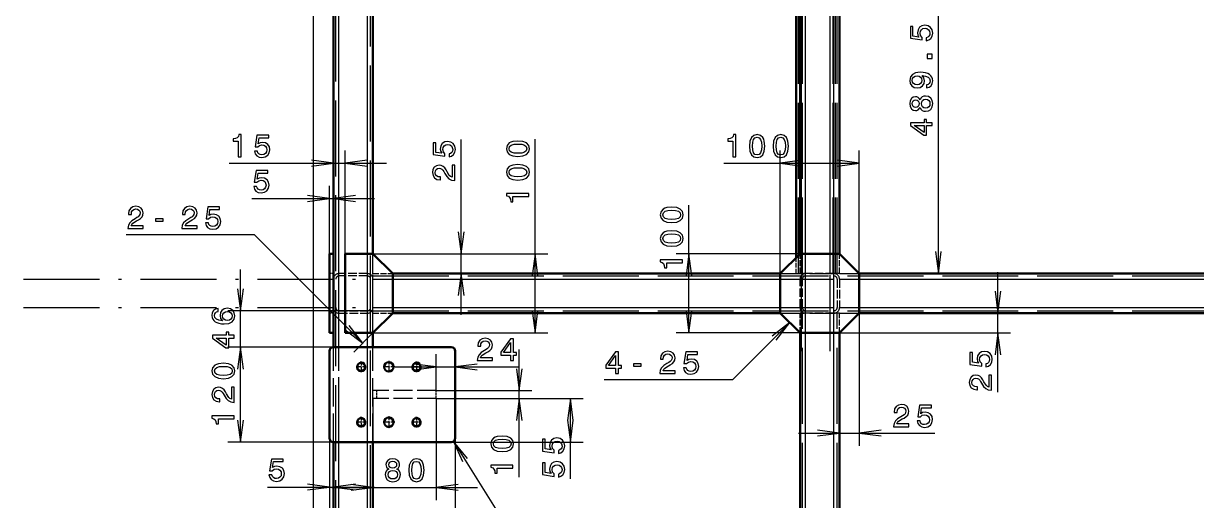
# Model space of a CAD drawing. Extents: x 0 to 1189, y 0 to 841.
# Drawn here: x 140.4 to 325.8, y 538.6 to 614 of the extents above; entities that cross this region are included whole.
import ezdxf

# ---------------------------------------------------------------- set-up
doc = ezdxf.new("R2010")
doc.units = 0
doc.linetypes.add('DASHDOT', pattern=[18.5, 12, -3, 0.5, -3])
doc.linetypes.add('DASHED', pattern=[15, 12, -3])

msp = doc.modelspace()

# ---------------------------------------------------------------- linework, layer by layer
at = {"color": 7, "lineweight": 25}
for p, q in [((186.29, 475.72), (186.29, 766.69)), ((190.29, 562.84), (190.29, 678.97)), ((194.79, 577.59), (194.79, 678.97)), ((264.04, 577.59), (264.04, 635.66)), ((268.54, 577.59), (268.54, 635.66)), ((285.04, 574.47), (285.04, 635.66)), ((209.6, 567.97), (209.6, 595.68)), ((221.29, 565.09), (221.29, 595.73)), ((191.29, 577.59), (191.29, 593.92)), ((260.04, 574.47), (260.04, 593.91)), ((272.54, 574.47), (272.54, 593.91)), ((172.94, 591.92), (197.79, 591.92)), ((251.14, 591.91), (272.54, 591.91)), ((188.79, 577.59), (188.79, 588.33)), ((176.54, 586.33), (195.92, 586.33)), ((245.61, 565.09), (245.61, 585.28)), ((176.95, 580.57), (156.65, 580.57)), ((194.05, 563.47), (176.95, 580.57)), ((195.67, 577.59), (211.6, 577.59)), ((195.67, 577.59), (223.29, 577.59)), ((263.17, 577.59), (243.61, 577.59)), ((174.72, 556.34), (174.72, 575.09)), ((198.79, 573.59), (260.04, 573.59)), ((272.54, 573.59), (551.29, 573.59)), ((294.46, 555.73), (294.46, 574.72)), ((195.67, 568.59), (172.72, 568.59)), ((198.79, 569.09), (260.04, 569.09)), ((272.54, 569.09), (391.54, 569.09)), ((272.54, 568.22), (272.54, 547.26)), ((261.55, 566.72), (252.5, 557.67)), ((195.67, 565.09), (192.63, 562.06)), ((194.79, 562.84), (194.79, 565.09)), ((195.67, 565.09), (223.29, 565.09)), ((263.17, 565.09), (243.61, 565.09)), ((264.04, 496.97), (264.04, 565.09)), ((268.54, 453.22), (268.54, 565.09)), ((269.42, 565.09), (296.46, 565.09)), ((189.42, 562.84), (172.72, 562.84)), ((189.42, 562.84), (172.72, 562.84)), ((174.72, 547.84), (174.72, 562.84)), ((218.8, 542.31), (218.8, 562.47)), ((205.67, 555.97), (205.67, 561.73)), ((199.17, 559.73), (218.64, 559.73)), ((252.5, 557.67), (232.21, 557.67)), ((195.67, 554.72), (195.67, 538.68)), ((205.67, 555.97), (220.8, 555.97)), ((205.67, 554.72), (228.88, 554.72)), ((205.67, 554.72), (220.8, 554.72)), ((205.67, 554.72), (205.67, 538.68)), ((226.88, 542.05), (226.88, 554.72)), ((262.92, 549.26), (284.46, 549.26)), ((189.42, 547.84), (172.72, 547.84)), ((188.79, 548.47), (188.79, 538.74)), ((188.79, 548.47), (188.79, 528.51)), ((190.29, 440.34), (190.29, 547.84)), ((194.79, 498.72), (194.79, 547.84)), ((208.04, 547.84), (228.88, 547.84)), ((208.38, 547.94), (222.84, 524.88)), ((208.67, 548.47), (208.67, 528.51)), ((178.97, 540.74), (195.92, 540.74)), ((189.17, 540.68), (212.17, 540.68))]:
    msp.add_line(p, q, dxfattribs=at)
at = {"color": 7, "linetype": 'DASHDOT', "lineweight": 25}
for p, q in [((190.29, 413.09), (190.29, 729.59)), ((194.79, 419.54), (194.79, 723.14)), ((263.42, 562.22), (263.42, 709.22)), ((264.04, 562.22), (264.04, 709.22)), ((267.92, 562.22), (267.92, 709.22)), ((268.54, 562.22), (268.54, 709.22)), ((264.04, 433.47), (264.04, 580.47)), ((268.54, 433.47), (268.54, 580.47)), ((140.42, 573.59), (803.42, 573.59)), ((140.42, 569.09), (803.42, 569.09))]:
    msp.add_line(p, q, dxfattribs=at)
at = {"color": 7, "linetype": 'DASHED', "lineweight": 25}
for p, q in [((189.79, 439.84), (189.79, 702.84)), ((190.29, 440.34), (190.29, 702.34)), ((190.29, 440.34), (190.29, 702.34)), ((190.29, 440.34), (190.29, 702.34)), ((194.79, 444.84), (194.79, 697.84)), ((194.79, 444.84), (194.79, 697.84)), ((194.79, 444.84), (194.79, 697.84)), ((195.29, 445.34), (195.29, 697.34)), ((262.92, 574.47), (262.92, 696.97)), ((263.42, 574.47), (263.42, 696.97)), ((263.42, 574.47), (263.42, 696.97)), ((263.42, 574.47), (263.42, 696.97)), ((263.42, 574.47), (263.42, 696.97)), ((263.54, 574.47), (263.54, 696.97)), ((264.04, 574.47), (264.04, 696.97)), ((264.04, 574.47), (264.04, 696.97)), ((264.04, 574.47), (264.04, 696.97)), ((267.92, 574.47), (267.92, 696.97)), ((267.92, 574.47), (267.92, 696.97)), ((267.92, 574.47), (267.92, 696.97)), ((267.92, 574.47), (267.92, 696.97)), ((268.42, 574.47), (268.42, 696.97)), ((268.54, 574.47), (268.54, 696.97)), ((268.54, 574.47), (268.54, 696.97)), ((268.54, 574.47), (268.54, 696.97)), ((268.79, 574.47), (268.79, 696.97)), ((269.04, 574.47), (269.04, 696.97)), ((195.67, 574.09), (748.17, 574.09)), ((195.67, 573.59), (748.17, 573.59)), ((195.67, 573.59), (748.17, 573.59)), ((195.67, 573.59), (748.17, 573.59)), ((195.67, 569.09), (748.17, 569.09)), ((195.67, 569.09), (748.17, 569.09)), ((195.67, 569.09), (748.17, 569.09)), ((195.67, 568.59), (748.17, 568.59)), ((263.54, 445.72), (263.54, 568.22)), ((264.04, 445.72), (264.04, 568.22)), ((264.04, 445.72), (264.04, 568.22)), ((264.04, 445.72), (264.04, 568.22)), ((268.54, 445.72), (268.54, 568.22)), ((268.54, 445.72), (268.54, 568.22)), ((268.54, 445.72), (268.54, 568.22)), ((269.04, 445.72), (269.04, 568.22))]:
    msp.add_line(p, q, dxfattribs=at)
at = {"color": 7, "lineweight": 50}
for p, q in [((189.42, 562.84), (189.42, 678.97)), ((195.67, 577.59), (195.67, 678.97)), ((262.54, 576.97), (262.54, 635.66)), ((263.17, 577.59), (263.17, 635.66)), ((269.42, 577.59), (269.42, 635.66)), ((189.42, 577.59), (188.79, 577.59)), ((188.79, 565.09), (188.79, 577.59)), ((191.29, 577.59), (191.29, 565.09)), ((195.67, 577.59), (191.29, 577.59)), ((198.79, 574.47), (195.67, 577.59)), ((263.17, 577.59), (260.04, 574.47)), ((269.42, 577.59), (263.17, 577.59)), ((272.54, 574.47), (269.42, 577.59)), ((198.79, 574.47), (260.04, 574.47)), ((198.79, 568.22), (198.79, 574.47)), ((260.04, 574.47), (260.04, 568.22)), ((272.54, 574.47), (398.17, 574.47)), ((272.54, 568.22), (272.54, 574.47)), ((195.67, 565.09), (198.79, 568.22)), ((198.79, 568.22), (260.04, 568.22)), ((260.04, 568.22), (263.17, 565.09)), ((272.54, 568.22), (269.42, 565.09)), ((272.54, 568.22), (391.54, 568.22)), ((189.42, 565.09), (188.79, 565.09)), ((191.29, 565.09), (195.67, 565.09)), ((195.67, 562.84), (195.67, 565.09)), ((263.17, 496.97), (263.17, 565.09)), ((263.17, 565.09), (269.42, 565.09)), ((269.42, 453.22), (269.42, 565.09)), ((188.79, 562.22), (188.79, 548.47)), ((208.04, 562.84), (189.42, 562.84)), ((208.67, 548.47), (208.67, 562.22)), ((189.42, 439.47), (189.42, 547.84)), ((189.42, 547.84), (208.04, 547.84)), ((195.67, 498.72), (195.67, 547.84))]:
    msp.add_line(p, q, dxfattribs=at)
at = {"color": 7, "linetype": 'DASHED', "lineweight": 25, "ltscale": 0.3125}
for p, q in [((189.42, 565.09), (189.42, 577.59)), ((194.79, 565.09), (194.79, 577.59)), ((195.67, 565.09), (195.67, 577.59)), ((260.04, 574.47), (272.54, 574.47)), ((260.04, 573.59), (272.54, 573.59)), ((260.04, 569.09), (272.54, 569.09)), ((260.04, 568.22), (272.54, 568.22))]:
    msp.add_line(p, q, dxfattribs=at)
at = {"color": 7, "linetype": 'DASHED', "lineweight": 25, "ltscale": 0.0625}
msp.add_line((262.54, 574.47), (262.54, 576.97), dxfattribs=at)
at = {"color": 7, "linetype": 'DASHED', "lineweight": 25, "ltscale": 0.078125}
for p, q in [((263.17, 574.47), (263.17, 577.59)), ((264.04, 574.47), (264.04, 577.59)), ((268.54, 574.47), (268.54, 577.59)), ((269.42, 574.47), (269.42, 577.59)), ((195.67, 574.47), (198.79, 574.47)), ((195.67, 573.59), (198.79, 573.59)), ((195.67, 569.09), (198.79, 569.09)), ((195.67, 568.22), (198.79, 568.22)), ((263.17, 565.09), (263.17, 568.22)), ((264.04, 565.09), (264.04, 568.22)), ((268.54, 565.09), (268.54, 568.22)), ((269.42, 565.09), (269.42, 568.22))]:
    msp.add_line(p, q, dxfattribs=at)
at = {"color": 7, "linetype": 'DASHED', "lineweight": 25, "ltscale": 0.015625}
for p, q in [((189.42, 574.47), (188.79, 574.47)), ((189.42, 574.47), (188.79, 574.47)), ((189.42, 568.22), (188.79, 568.22)), ((189.42, 568.22), (188.79, 568.22))]:
    msp.add_line(p, q, dxfattribs=at)
at = {"color": 7, "linetype": 'DASHED', "lineweight": 25, "ltscale": 0.1125}
for p, q in [((194.79, 574.47), (190.29, 574.47)), ((194.79, 574.09), (190.29, 574.09)), ((195.67, 569.09), (195.67, 573.59)), ((263.17, 569.09), (263.17, 573.59)), ((263.54, 569.09), (263.54, 573.59)), ((268.54, 574.47), (264.04, 574.47)), ((269.04, 573.59), (269.04, 569.09)), ((269.42, 573.59), (269.42, 569.09)), ((190.29, 568.59), (194.79, 568.59)), ((190.29, 568.22), (194.79, 568.22)), ((268.54, 568.22), (264.04, 568.22))]:
    msp.add_line(p, q, dxfattribs=at)
at = {"color": 7, "linetype": 'DASHED', "lineweight": 25, "ltscale": 0.021875}
for p, q in [((195.67, 573.59), (195.67, 574.47)), ((264.04, 574.47), (263.17, 574.47)), ((269.42, 574.47), (268.54, 574.47)), ((195.67, 568.22), (195.67, 569.09)), ((264.04, 568.22), (263.17, 568.22)), ((269.42, 568.22), (268.54, 568.22))]:
    msp.add_line(p, q, dxfattribs=at)
at = {"color": 7, "linetype": 'DASHED', "lineweight": 25, "ltscale": 0.375}
for p, q in [((189.42, 547.84), (189.42, 562.84)), ((190.29, 547.84), (190.29, 562.84)), ((194.79, 547.84), (194.79, 562.84)), ((195.67, 547.84), (195.67, 562.84))]:
    msp.add_line(p, q, dxfattribs=at)
at = {"color": 7, "linetype": 'DASHDOT', "lineweight": 25, "ltscale": 0.041055}
for p, q in [((193.79, 560.54), (193.79, 558.9)), ((202.54, 560.54), (202.54, 558.9)), ((194.61, 559.72), (192.97, 559.72)), ((203.36, 559.72), (201.72, 559.72)), ((194.61, 550.97), (192.97, 550.97)), ((193.79, 551.79), (193.79, 550.15)), ((203.36, 550.97), (201.72, 550.97)), ((202.54, 551.79), (202.54, 550.15))]:
    msp.add_line(p, q, dxfattribs=at)
at = {"color": 7, "linetype": 'DASHDOT', "lineweight": 25, "ltscale": 0.048749}
for p, q in [((198.17, 560.69), (198.17, 558.74)), ((199.14, 559.72), (197.19, 559.72)), ((199.14, 550.97), (197.19, 550.97)), ((198.17, 551.94), (198.17, 549.99))]:
    msp.add_line(p, q, dxfattribs=at)
at = {"color": 7, "linetype": 'DASHED', "lineweight": 25, "ltscale": 0.03125}
for p, q in [((195.67, 554.72), (195.67, 555.97)), ((196.29, 554.72), (196.29, 555.97)), ((205.67, 554.72), (205.67, 555.97))]:
    msp.add_line(p, q, dxfattribs=at)
at = {"color": 7, "linetype": 'DASHED', "lineweight": 25, "ltscale": 0.25}
for p, q in [((205.67, 555.97), (195.67, 555.97)), ((205.67, 554.72), (195.67, 554.72))]:
    msp.add_line(p, q, dxfattribs=at)
at = {"color": 7, "lineweight": 25}
for points in [[(283.12, 611.28), (283.54, 611.4), (283.86, 611.64), (284.06, 612.01), (284.14, 612.47), (284.05, 612.98), (283.8, 613.38), (283.41, 613.63), (282.9, 613.73), (282.43, 613.64), (282.06, 613.4), (281.83, 613.02), (281.74, 612.53), (281.8, 612.15), (281.97, 611.86), (281.03, 612), (281.03, 613.53), (280.61, 613.53), (280.61, 611.66), (282.47, 611.39), (282.47, 611.79), (282.23, 612.08), (282.15, 612.45), (282.2, 612.78), (282.36, 613.02), (282.61, 613.18), (282.93, 613.24), (283.24, 613.18), (283.49, 613.02), (283.65, 612.77), (283.7, 612.45), (283.67, 612.19), (283.55, 611.98), (283.37, 611.83), (283.12, 611.75)], [(284.04, 608.45), (284.04, 609.15), (283.28, 609.15), (283.28, 608.45)], [(283.17, 603.85), (283.57, 603.93), (283.88, 604.15), (284.07, 604.49), (284.14, 604.94), (284.1, 605.24), (284.01, 605.51), (283.85, 605.73), (283.63, 605.93), (283.36, 606.08), (283.01, 606.19), (282.62, 606.25), (282.17, 606.28), (281.45, 606.19), (280.93, 605.95), (280.62, 605.55), (280.51, 605.01), (280.6, 604.52), (280.84, 604.15), (281.22, 603.9), (281.69, 603.82), (282.17, 603.9), (282.54, 604.14), (282.77, 604.49), (282.85, 604.94), (282.75, 605.42), (282.46, 605.77), (283.02, 605.69), (283.42, 605.53), (283.65, 605.29), (283.73, 604.95), (283.69, 604.68), (283.58, 604.49), (283.41, 604.37), (283.17, 604.32)], [(281.68, 604.31), (281.37, 604.36), (281.12, 604.5), (280.97, 604.73), (280.91, 605.01), (280.97, 605.31), (281.12, 605.54), (281.36, 605.68), (281.68, 605.73), (281.99, 605.68), (282.23, 605.54), (282.38, 605.31), (282.43, 605), (282.38, 604.72), (282.23, 604.5), (282, 604.36)], [(282.15, 600.7), (282.29, 600.44), (282.49, 600.27), (282.74, 600.16), (283.03, 600.12), (283.48, 600.2), (283.83, 600.43), (284.05, 600.81), (284.14, 601.33), (284.05, 601.84), (283.83, 602.21), (283.48, 602.45), (283.03, 602.53), (282.74, 602.49), (282.49, 602.39), (282.29, 602.2), (282.15, 601.95), (282.03, 602.15), (281.86, 602.3), (281.66, 602.38), (281.41, 602.41), (281.06, 602.33), (280.77, 602.12), (280.58, 601.78), (280.51, 601.33), (280.58, 600.87), (280.77, 600.53), (281.06, 600.31), (281.41, 600.24), (281.66, 600.26), (281.86, 600.35)], [(281.45, 600.72), (281.23, 600.76), (281.06, 600.88), (280.95, 601.07), (280.91, 601.33), (280.95, 601.58), (281.06, 601.77), (281.23, 601.89), (281.45, 601.94), (281.68, 601.89), (281.86, 601.77), (281.97, 601.58), (282.01, 601.33), (281.97, 601.07), (281.86, 600.88), (281.68, 600.76)], [(283.02, 600.61), (282.76, 600.65), (282.55, 600.8), (282.42, 601.02), (282.38, 601.33), (282.42, 601.62), (282.55, 601.85), (282.76, 602), (283.02, 602.05), (283.31, 602), (283.53, 601.85), (283.67, 601.62), (283.71, 601.33), (283.67, 601.02), (283.53, 600.8), (283.31, 600.65)], [(284.04, 597.87), (284.04, 598.32), (283.17, 598.32), (283.17, 598.82), (282.77, 598.82), (282.77, 598.32), (280.61, 598.32), (280.61, 597.86), (282.73, 596.33), (283.17, 596.33), (283.17, 597.87)], [(282.77, 596.75), (281.2, 597.87), (282.77, 597.87)], [(174.36, 592.92), (174.82, 592.92), (174.82, 596.44), (174.48, 596.44), (174.39, 596.14), (174.21, 595.93), (173.93, 595.81), (173.55, 595.77), (173.55, 595.41), (174.36, 595.41)], [(176.94, 593.83), (177.05, 593.42), (177.3, 593.1), (177.66, 592.89), (178.12, 592.82), (178.63, 592.91), (179.03, 593.16), (179.28, 593.55), (179.38, 594.05), (179.29, 594.52), (179.05, 594.89), (178.67, 595.13), (178.18, 595.21), (177.81, 595.15), (177.51, 594.99), (177.66, 595.93), (179.19, 595.93), (179.19, 596.34), (177.32, 596.34), (177.04, 594.49), (177.44, 594.49), (177.74, 594.72), (178.11, 594.81), (178.43, 594.75), (178.68, 594.59), (178.84, 594.35), (178.89, 594.03), (178.84, 593.71), (178.67, 593.46), (178.43, 593.31), (178.11, 593.25), (177.84, 593.29), (177.63, 593.4), (177.48, 593.58), (177.41, 593.83)], [(207.69, 592.91), (208.1, 593.03), (208.42, 593.27), (208.63, 593.64), (208.7, 594.1), (208.61, 594.61), (208.36, 595.01), (207.97, 595.26), (207.47, 595.36), (207, 595.27), (206.63, 595.03), (206.39, 594.65), (206.31, 594.16), (206.37, 593.78), (206.53, 593.49), (205.59, 593.63), (205.59, 595.16), (205.18, 595.16), (205.18, 593.29), (207.03, 593.02), (207.03, 593.42), (206.8, 593.71), (206.71, 594.08), (206.77, 594.41), (206.93, 594.65), (207.17, 594.81), (207.49, 594.87), (207.81, 594.81), (208.06, 594.65), (208.21, 594.4), (208.27, 594.08), (208.23, 593.82), (208.12, 593.61), (207.94, 593.46), (207.69, 593.38)], [(218.58, 593), (219.37, 593.07), (219.93, 593.31), (220.28, 593.69), (220.39, 594.21), (220.28, 594.73), (219.93, 595.11), (219.37, 595.34), (218.58, 595.42), (217.79, 595.34), (217.48, 595.25), (217.22, 595.11), (216.88, 594.73), (216.76, 594.21), (216.88, 593.69), (217.22, 593.31), (217.79, 593.07)], [(252.56, 592.91), (253.02, 592.91), (253.02, 596.44), (252.68, 596.44), (252.59, 596.13), (252.41, 595.92), (252.13, 595.8), (251.75, 595.76), (251.75, 595.4), (252.56, 595.4)], [(255.18, 594.62), (255.25, 593.83), (255.49, 593.26), (255.87, 592.92), (256.39, 592.81), (256.91, 592.92), (257.29, 593.26), (257.52, 593.83), (257.6, 594.62), (257.52, 595.41), (257.43, 595.72), (257.29, 595.98), (256.91, 596.32), (256.39, 596.44), (255.87, 596.32), (255.49, 595.97), (255.25, 595.41)], [(255.66, 594.62), (255.7, 595.23), (255.83, 595.67), (256.05, 595.93), (256.39, 596.02), (256.72, 595.93), (256.95, 595.67), (257.08, 595.23), (257.12, 594.62), (257.08, 594.01), (256.95, 593.57), (256.72, 593.31), (256.39, 593.22), (256.05, 593.31), (255.83, 593.57), (255.7, 594.01)], [(258.91, 594.62), (258.99, 593.83), (259.23, 593.26), (259.6, 592.92), (260.13, 592.81), (260.65, 592.92), (261.03, 593.26), (261.26, 593.83), (261.34, 594.62), (261.26, 595.41), (261.16, 595.72), (261.03, 595.98), (260.65, 596.32), (260.13, 596.44), (259.6, 596.32), (259.23, 595.97), (258.99, 595.41)], [(259.4, 594.62), (259.44, 595.23), (259.56, 595.67), (259.79, 595.93), (260.13, 596.02), (260.46, 595.93), (260.69, 595.67), (260.81, 595.23), (260.85, 594.62), (260.81, 594.01), (260.69, 593.57), (260.46, 593.31), (260.13, 593.22), (259.79, 593.31), (259.56, 593.57), (259.44, 594.01)], [(218.58, 593.48), (217.97, 593.52), (217.53, 593.65), (217.27, 593.88), (217.18, 594.21), (217.27, 594.55), (217.53, 594.77), (217.97, 594.9), (218.58, 594.94), (219.19, 594.9), (219.63, 594.77), (219.89, 594.55), (219.97, 594.21), (219.89, 593.88), (219.63, 593.65), (219.19, 593.52)], [(208.6, 589.2), (208.6, 591.6), (208.17, 591.6), (208.17, 589.7), (207.93, 589.81), (207.73, 589.99), (207.38, 590.55), (207.22, 590.85), (207.01, 591.18), (206.76, 591.42), (206.46, 591.55), (206.12, 591.6), (205.7, 591.52), (205.36, 591.28), (205.15, 590.92), (205.08, 590.45), (205.16, 589.97), (205.4, 589.6), (205.78, 589.36), (206.28, 589.28), (206.35, 589.28), (206.35, 589.74), (206.31, 589.74), (205.96, 589.78), (205.71, 589.92), (205.55, 590.14), (205.49, 590.42), (205.55, 590.72), (205.67, 590.93), (205.87, 591.07), (206.11, 591.13), (206.35, 591.09), (206.54, 590.99), (206.72, 590.83), (206.87, 590.61), (207.03, 590.31), (207.34, 589.82), (207.67, 589.47), (208.08, 589.26), (208.59, 589.2)], [(218.58, 589.26), (219.37, 589.34), (219.93, 589.57), (220.28, 589.95), (220.39, 590.48), (220.28, 591), (219.93, 591.37), (219.37, 591.61), (218.58, 591.69), (217.79, 591.61), (217.48, 591.51), (217.22, 591.37), (216.88, 591), (216.76, 590.48), (216.88, 589.95), (217.22, 589.57), (217.79, 589.34)], [(176.81, 588.24), (176.92, 587.83), (177.17, 587.51), (177.53, 587.31), (177.99, 587.23), (178.5, 587.32), (178.9, 587.57), (179.15, 587.96), (179.25, 588.47), (179.16, 588.94), (178.92, 589.3), (178.54, 589.54), (178.05, 589.63), (177.67, 589.57), (177.38, 589.4), (177.52, 590.34), (179.06, 590.34), (179.06, 590.76), (177.19, 590.76), (176.91, 588.9), (177.31, 588.9), (177.6, 589.14), (177.98, 589.22), (178.3, 589.17), (178.55, 589.01), (178.7, 588.76), (178.76, 588.44), (178.7, 588.12), (178.54, 587.88), (178.29, 587.72), (177.98, 587.66), (177.71, 587.7), (177.5, 587.82), (177.35, 588), (177.28, 588.24)], [(218.58, 589.75), (217.97, 589.79), (217.53, 589.91), (217.27, 590.14), (217.18, 590.48), (217.27, 590.81), (217.53, 591.04), (217.97, 591.16), (218.58, 591.2), (219.19, 591.16), (219.63, 591.04), (219.89, 590.81), (219.97, 590.48), (219.89, 590.14), (219.63, 589.91), (219.19, 589.79)], [(220.29, 586.65), (220.29, 587.11), (216.76, 587.11), (216.76, 586.77), (217.07, 586.68), (217.27, 586.49), (217.4, 586.22), (217.44, 585.83), (217.79, 585.83), (217.79, 586.65)], [(156.94, 581.57), (159.34, 581.57), (159.34, 582.01), (157.44, 582.01), (157.55, 582.24), (157.73, 582.44), (158.29, 582.8), (158.59, 582.95), (158.92, 583.17), (159.16, 583.42), (159.29, 583.72), (159.34, 584.05), (159.26, 584.48), (159.02, 584.81), (158.66, 585.02), (158.19, 585.1), (157.71, 585.01), (157.34, 584.78), (157.1, 584.4), (157.02, 583.9), (157.02, 583.83), (157.48, 583.83), (157.48, 583.87), (157.52, 584.21), (157.66, 584.46), (157.88, 584.62), (158.16, 584.68), (158.46, 584.63), (158.67, 584.5), (158.81, 584.31), (158.87, 584.06), (158.83, 583.83), (158.73, 583.63), (158.57, 583.46), (158.35, 583.31), (158.05, 583.15), (157.56, 582.83), (157.21, 582.5), (157, 582.1), (156.94, 581.59)], [(165.46, 581.57), (167.87, 581.57), (167.87, 582.01), (165.96, 582.01), (166.07, 582.24), (166.25, 582.44), (166.81, 582.8), (167.11, 582.95), (167.44, 583.17), (167.68, 583.42), (167.82, 583.72), (167.87, 584.05), (167.78, 584.48), (167.54, 584.81), (167.18, 585.02), (166.71, 585.1), (166.23, 585.01), (165.86, 584.78), (165.62, 584.4), (165.54, 583.9), (165.54, 583.83), (166, 583.83), (166, 583.87), (166.05, 584.21), (166.18, 584.46), (166.4, 584.62), (166.69, 584.68), (166.98, 584.63), (167.2, 584.5), (167.34, 584.31), (167.39, 584.06), (167.35, 583.83), (167.26, 583.63), (167.09, 583.46), (166.87, 583.31), (166.58, 583.15), (166.08, 582.83), (165.73, 582.5), (165.53, 582.1), (165.46, 581.59)], [(169.18, 582.49), (169.29, 582.07), (169.53, 581.75), (169.9, 581.55), (170.36, 581.47), (170.87, 581.56), (171.27, 581.81), (171.52, 582.2), (171.62, 582.71), (171.53, 583.18), (171.29, 583.55), (170.91, 583.78), (170.42, 583.87), (170.04, 583.81), (169.75, 583.64), (169.89, 584.58), (171.43, 584.58), (171.43, 585), (169.55, 585), (169.28, 583.14), (169.68, 583.14), (169.97, 583.38), (170.35, 583.46), (170.67, 583.41), (170.92, 583.25), (171.07, 583), (171.13, 582.68), (171.07, 582.36), (170.91, 582.12), (170.66, 581.96), (170.35, 581.91), (170.08, 581.94), (169.87, 582.06), (169.72, 582.24), (169.65, 582.49)], [(242.9, 582.54), (243.69, 582.62), (244.25, 582.85), (244.6, 583.23), (244.71, 583.76), (244.6, 584.28), (244.25, 584.65), (243.69, 584.89), (242.9, 584.97), (242.11, 584.89), (241.8, 584.79), (241.54, 584.65), (241.2, 584.28), (241.08, 583.76), (241.2, 583.23), (241.55, 582.85), (242.11, 582.62)], [(242.9, 583.03), (242.29, 583.07), (241.85, 583.19), (241.59, 583.42), (241.5, 583.76), (241.59, 584.09), (241.85, 584.32), (242.29, 584.44), (242.9, 584.48), (243.51, 584.44), (243.95, 584.32), (244.21, 584.09), (244.29, 583.76), (244.21, 583.42), (243.95, 583.19), (243.51, 583.07)], [(161.29, 582.73), (162.52, 582.73), (162.52, 583.13), (161.29, 583.13)], [(242.9, 578.81), (243.69, 578.88), (244.25, 579.12), (244.6, 579.5), (244.71, 580.02), (244.6, 580.54), (244.25, 580.92), (243.69, 581.15), (242.9, 581.23), (242.11, 581.15), (241.8, 581.05), (241.54, 580.92), (241.2, 580.54), (241.08, 580.02), (241.2, 579.5), (241.55, 579.12), (242.11, 578.88)], [(242.9, 579.29), (242.29, 579.33), (241.85, 579.46), (241.59, 579.68), (241.5, 580.02), (241.59, 580.35), (241.85, 580.58), (242.29, 580.71), (242.9, 580.75), (243.51, 580.71), (243.95, 580.58), (244.21, 580.35), (244.29, 580.02), (244.21, 579.68), (243.95, 579.46), (243.51, 579.33)], [(244.61, 576.19), (244.61, 576.65), (241.08, 576.65), (241.08, 576.31), (241.39, 576.22), (241.6, 576.04), (241.72, 575.76), (241.76, 575.38), (242.12, 575.38), (242.12, 576.19)], [(171.17, 568.95), (170.76, 568.85), (170.46, 568.63), (170.27, 568.29), (170.2, 567.84), (170.23, 567.55), (170.33, 567.29), (170.49, 567.06), (170.71, 566.87), (170.99, 566.72), (171.32, 566.61), (171.72, 566.54), (172.17, 566.52), (172.89, 566.6), (173.41, 566.85), (173.72, 567.24), (173.83, 567.79), (173.73, 568.28), (173.5, 568.65), (173.12, 568.89), (172.65, 568.98), (172.17, 568.89), (171.8, 568.66), (171.57, 568.3), (171.49, 567.86), (171.59, 567.38), (171.88, 567.02), (171.32, 567.1), (170.93, 567.26), (170.69, 567.51), (170.61, 567.85), (170.65, 568.1), (170.75, 568.29), (170.93, 568.42), (171.17, 568.49)], [(172.66, 568.49), (172.97, 568.43), (173.22, 568.29), (173.38, 568.07), (173.43, 567.78), (173.38, 567.49), (173.22, 567.26), (172.98, 567.11), (172.66, 567.07), (172.35, 567.12), (172.11, 567.26), (171.96, 567.49), (171.9, 567.8), (171.96, 568.08), (172.11, 568.29), (172.34, 568.43)], [(173.72, 564.28), (173.72, 564.73), (172.86, 564.73), (172.86, 565.23), (172.45, 565.23), (172.45, 564.73), (170.3, 564.73), (170.3, 564.28), (172.41, 562.74), (172.86, 562.74), (172.86, 564.28)], [(172.45, 563.17), (170.89, 564.28), (172.45, 564.28)], [(212.16, 560.73), (214.56, 560.73), (214.56, 561.16), (212.66, 561.16), (212.77, 561.4), (212.95, 561.59), (213.51, 561.95), (213.81, 562.1), (214.14, 562.32), (214.38, 562.57), (214.51, 562.87), (214.56, 563.21), (214.48, 563.63), (214.24, 563.96), (213.88, 564.18), (213.41, 564.25), (212.93, 564.17), (212.56, 563.93), (212.32, 563.55), (212.24, 563.05), (212.24, 562.98), (212.7, 562.98), (212.7, 563.02), (212.74, 563.36), (212.88, 563.62), (213.1, 563.78), (213.38, 563.83), (213.68, 563.78), (213.89, 563.66), (214.03, 563.46), (214.09, 563.21), (214.05, 562.98), (213.95, 562.78), (213.79, 562.61), (213.57, 562.46), (213.27, 562.3), (212.78, 561.99), (212.43, 561.65), (212.22, 561.25), (212.16, 560.74)], [(217.4, 560.73), (217.86, 560.73), (217.86, 561.59), (218.36, 561.59), (218.36, 562), (217.86, 562), (217.86, 564.15), (217.4, 564.15), (215.86, 562.04), (215.86, 561.59), (217.4, 561.59)], [(216.29, 562), (217.4, 563.57), (217.4, 562)], [(234, 558.67), (234.46, 558.67), (234.46, 559.54), (234.96, 559.54), (234.96, 559.94), (234.46, 559.94), (234.46, 562.09), (234, 562.09), (232.47, 559.98), (232.47, 559.54), (234, 559.54)], [(241.02, 558.67), (243.42, 558.67), (243.42, 559.1), (241.52, 559.1), (241.63, 559.34), (241.81, 559.54), (242.37, 559.9), (242.67, 560.05), (243, 560.26), (243.24, 560.52), (243.37, 560.81), (243.42, 561.15), (243.34, 561.57), (243.1, 561.91), (242.74, 562.12), (242.27, 562.2), (241.78, 562.11), (241.42, 561.87), (241.18, 561.49), (241.1, 560.99), (241.1, 560.92), (241.56, 560.92), (241.56, 560.96), (241.6, 561.31), (241.74, 561.56), (241.96, 561.72), (242.24, 561.78), (242.54, 561.73), (242.75, 561.6), (242.89, 561.4), (242.94, 561.16), (242.91, 560.92), (242.81, 560.73), (242.65, 560.56), (242.43, 560.4), (242.13, 560.24), (241.64, 559.93), (241.29, 559.6), (241.08, 559.19), (241.02, 558.68)], [(244.73, 559.58), (244.84, 559.17), (245.09, 558.85), (245.45, 558.64), (245.92, 558.57), (246.43, 558.66), (246.83, 558.91), (247.08, 559.3), (247.17, 559.8), (247.09, 560.27), (246.85, 560.64), (246.47, 560.88), (245.98, 560.96), (245.6, 560.9), (245.31, 560.74), (245.45, 561.68), (246.98, 561.68), (246.98, 562.09), (245.11, 562.09), (244.83, 560.24), (245.24, 560.24), (245.53, 560.48), (245.9, 560.56), (246.23, 560.51), (246.47, 560.34), (246.63, 560.1), (246.68, 559.78), (246.63, 559.46), (246.47, 559.21), (246.22, 559.06), (245.9, 559), (245.64, 559.04), (245.43, 559.15), (245.28, 559.34), (245.2, 559.58)], [(292.54, 559.73), (292.96, 559.84), (293.28, 560.09), (293.48, 560.45), (293.56, 560.92), (293.47, 561.43), (293.22, 561.83), (292.83, 562.08), (292.32, 562.17), (291.85, 562.09), (291.48, 561.85), (291.25, 561.47), (291.16, 560.98), (291.22, 560.6), (291.39, 560.31), (290.45, 560.45), (290.45, 561.98), (290.03, 561.98), (290.03, 560.11), (291.89, 559.83), (291.89, 560.24), (291.65, 560.53), (291.56, 560.9), (291.62, 561.23), (291.78, 561.47), (292.03, 561.63), (292.35, 561.68), (292.66, 561.63), (292.91, 561.47), (293.07, 561.22), (293.12, 560.9), (293.09, 560.64), (292.97, 560.43), (292.79, 560.28), (292.54, 560.2)], [(172.02, 557.86), (172.81, 557.94), (173.37, 558.18), (173.71, 558.56), (173.83, 559.08), (173.71, 559.6), (173.37, 559.98), (172.81, 560.21), (172.02, 560.29), (171.23, 560.21), (170.92, 560.11), (170.66, 559.98), (170.32, 559.6), (170.2, 559.08), (170.32, 558.56), (170.66, 558.18), (171.23, 557.94)], [(232.89, 559.94), (234, 561.51), (234, 559.94)], [(236.85, 559.82), (238.07, 559.82), (238.07, 560.22), (236.85, 560.22)], [(172.02, 558.35), (171.4, 558.39), (170.97, 558.52), (170.71, 558.74), (170.62, 559.08), (170.71, 559.41), (170.97, 559.64), (171.4, 559.77), (172.02, 559.81), (172.63, 559.77), (173.07, 559.64), (173.33, 559.41), (173.41, 559.08), (173.33, 558.74), (173.07, 558.52), (172.63, 558.39)], [(293.46, 556.02), (293.46, 558.42), (293.02, 558.42), (293.02, 556.52), (292.79, 556.63), (292.59, 556.81), (292.23, 557.37), (292.08, 557.67), (291.86, 558), (291.61, 558.24), (291.31, 558.37), (290.97, 558.42), (290.55, 558.34), (290.22, 558.1), (290.01, 557.74), (289.93, 557.27), (290.02, 556.78), (290.25, 556.42), (290.63, 556.18), (291.13, 556.1), (291.2, 556.1), (291.2, 556.56), (291.16, 556.56), (290.82, 556.6), (290.57, 556.74), (290.4, 556.96), (290.35, 557.24), (290.4, 557.54), (290.53, 557.75), (290.72, 557.89), (290.97, 557.94), (291.2, 557.91), (291.4, 557.81), (291.57, 557.65), (291.72, 557.43), (291.88, 557.13), (292.2, 556.64), (292.53, 556.29), (292.93, 556.08), (293.44, 556.02)], [(173.72, 554.11), (173.72, 556.52), (173.29, 556.52), (173.29, 554.62), (173.05, 554.72), (172.86, 554.91), (172.5, 555.47), (172.35, 555.76), (172.13, 556.1), (171.88, 556.33), (171.58, 556.47), (171.24, 556.52), (170.82, 556.43), (170.49, 556.2), (170.28, 555.83), (170.2, 555.36), (170.29, 554.88), (170.52, 554.51), (170.9, 554.28), (171.4, 554.19), (171.47, 554.19), (171.47, 554.65), (171.43, 554.65), (171.09, 554.7), (170.83, 554.84), (170.67, 555.05), (170.62, 555.34), (170.67, 555.63), (170.79, 555.85), (170.99, 555.99), (171.24, 556.04), (171.47, 556.01), (171.67, 555.91), (171.84, 555.75), (171.99, 555.53), (172.15, 555.23), (172.46, 554.73), (172.8, 554.39), (173.2, 554.18), (173.71, 554.11)], [(277.97, 550.26), (280.38, 550.26), (280.38, 550.7), (278.48, 550.7), (278.58, 550.93), (278.76, 551.13), (279.32, 551.49), (279.62, 551.64), (279.95, 551.86), (280.19, 552.11), (280.33, 552.41), (280.38, 552.74), (280.29, 553.17), (280.05, 553.5), (279.69, 553.71), (279.22, 553.79), (278.74, 553.7), (278.37, 553.46), (278.13, 553.09), (278.05, 552.59), (278.05, 552.52), (278.51, 552.52), (278.51, 552.56), (278.56, 552.9), (278.69, 553.15), (278.91, 553.31), (279.2, 553.37), (279.49, 553.32), (279.71, 553.19), (279.85, 553), (279.9, 552.75), (279.86, 552.52), (279.77, 552.32), (279.61, 552.15), (279.38, 552), (279.09, 551.84), (278.59, 551.52), (278.24, 551.19), (278.04, 550.79), (277.97, 550.28)], [(281.69, 551.18), (281.8, 550.76), (282.05, 550.44), (282.41, 550.24), (282.87, 550.16), (283.38, 550.25), (283.78, 550.5), (284.03, 550.89), (284.13, 551.4), (284.04, 551.87), (283.8, 552.23), (283.42, 552.47), (282.93, 552.56), (282.55, 552.5), (282.26, 552.33), (282.4, 553.27), (283.94, 553.27), (283.94, 553.69), (282.07, 553.69), (281.79, 551.83), (282.19, 551.83), (282.48, 552.07), (282.86, 552.15), (283.18, 552.1), (283.43, 551.94), (283.58, 551.69), (283.64, 551.37), (283.58, 551.05), (283.42, 550.81), (283.17, 550.65), (282.86, 550.6), (282.59, 550.63), (282.38, 550.75), (282.23, 550.93), (282.16, 551.18)], [(173.72, 551.52), (173.72, 551.98), (170.2, 551.98), (170.2, 551.63), (170.51, 551.54), (170.71, 551.36), (170.83, 551.08), (170.88, 550.7), (171.23, 550.7), (171.23, 551.52)], [(216.09, 546.35), (216.89, 546.43), (217.45, 546.66), (217.79, 547.04), (217.9, 547.57), (217.79, 548.09), (217.45, 548.46), (216.89, 548.7), (216.09, 548.78), (215.31, 548.7), (214.99, 548.6), (214.74, 548.46), (214.39, 548.09), (214.28, 547.57), (214.39, 547.04), (214.74, 546.66), (215.31, 546.43)], [(216.09, 546.83), (215.48, 546.87), (215.04, 547), (214.79, 547.23), (214.7, 547.57), (214.79, 547.9), (215.04, 548.13), (215.48, 548.25), (216.09, 548.29), (216.71, 548.25), (217.15, 548.13), (217.4, 547.9), (217.49, 547.57), (217.4, 547.23), (217.15, 547), (216.71, 546.87)], [(224.97, 546.05), (225.38, 546.16), (225.7, 546.41), (225.9, 546.77), (225.98, 547.24), (225.89, 547.74), (225.64, 548.14), (225.25, 548.4), (224.74, 548.49), (224.27, 548.41), (223.91, 548.16), (223.67, 547.79), (223.58, 547.3), (223.64, 546.92), (223.81, 546.63), (222.87, 546.77), (222.87, 548.3), (222.45, 548.3), (222.45, 546.43), (224.31, 546.15), (224.31, 546.55), (224.07, 546.85), (223.99, 547.22), (224.04, 547.54), (224.2, 547.79), (224.45, 547.95), (224.77, 548), (225.09, 547.95), (225.33, 547.79), (225.49, 547.54), (225.55, 547.22), (225.51, 546.95), (225.39, 546.75), (225.21, 546.59), (224.97, 546.52)], [(198.17, 543.57), (197.92, 543.43), (197.74, 543.23), (197.63, 542.98), (197.6, 542.69), (197.68, 542.24), (197.91, 541.89), (198.29, 541.67), (198.8, 541.58), (199.31, 541.67), (199.69, 541.89), (199.92, 542.24), (200.01, 542.69), (199.97, 542.98), (199.86, 543.23), (199.68, 543.43), (199.43, 543.57), (199.63, 543.69), (199.77, 543.86), (199.85, 544.06), (199.88, 544.31), (199.8, 544.66), (199.59, 544.95), (199.25, 545.14), (198.8, 545.21), (198.35, 545.14), (198, 544.95), (197.79, 544.66), (197.71, 544.31), (197.74, 544.06), (197.82, 543.86)], [(201.32, 543.39), (201.4, 542.6), (201.63, 542.04), (202.01, 541.69), (202.54, 541.58), (203.06, 541.69), (203.43, 542.04), (203.67, 542.6), (203.75, 543.39), (203.67, 544.18), (203.57, 544.49), (203.43, 544.75), (203.06, 545.09), (202.54, 545.21), (202.01, 545.09), (201.63, 544.74), (201.4, 544.18)], [(179.23, 542.65), (179.34, 542.23), (179.59, 541.91), (179.95, 541.71), (180.42, 541.63), (180.93, 541.73), (181.33, 541.97), (181.58, 542.37), (181.67, 542.87), (181.59, 543.34), (181.35, 543.71), (180.97, 543.94), (180.48, 544.03), (180.1, 543.97), (179.81, 543.8), (179.95, 544.75), (181.48, 544.75), (181.48, 545.16), (179.61, 545.16), (179.33, 543.3), (179.74, 543.3), (180.03, 543.54), (180.4, 543.63), (180.73, 543.57), (180.97, 543.41), (181.13, 543.16), (181.18, 542.84), (181.13, 542.53), (180.97, 542.28), (180.72, 542.12), (180.4, 542.07), (180.14, 542.1), (179.93, 542.22), (179.78, 542.4), (179.7, 542.65)], [(198.08, 542.7), (198.12, 542.96), (198.27, 543.17), (198.5, 543.3), (198.8, 543.34), (199.1, 543.3), (199.32, 543.17), (199.47, 542.96), (199.52, 542.7), (199.47, 542.41), (199.32, 542.19), (199.1, 542.05), (198.8, 542.01), (198.5, 542.05), (198.27, 542.19), (198.12, 542.41)], [(198.19, 544.26), (198.23, 544.49), (198.35, 544.66), (198.54, 544.76), (198.8, 544.8), (199.05, 544.76), (199.24, 544.66), (199.37, 544.49), (199.41, 544.26), (199.37, 544.04), (199.24, 543.86), (199.05, 543.75), (198.8, 543.71), (198.54, 543.75), (198.35, 543.86), (198.23, 544.04)], [(201.81, 543.39), (201.85, 544), (201.97, 544.44), (202.2, 544.7), (202.54, 544.79), (202.87, 544.7), (203.1, 544.44), (203.22, 544), (203.26, 543.39), (203.22, 542.78), (203.1, 542.34), (202.87, 542.08), (202.54, 542), (202.2, 542.08), (201.97, 542.34), (201.85, 542.78)], [(217.8, 543.74), (217.8, 544.2), (214.28, 544.2), (214.28, 543.85), (214.59, 543.76), (214.79, 543.58), (214.91, 543.31), (214.95, 542.92), (215.31, 542.92), (215.31, 543.74)], [(224.97, 542.31), (225.38, 542.43), (225.7, 542.67), (225.9, 543.04), (225.98, 543.5), (225.89, 544.01), (225.64, 544.41), (225.25, 544.66), (224.74, 544.76), (224.27, 544.67), (223.91, 544.43), (223.67, 544.05), (223.58, 543.56), (223.64, 543.18), (223.81, 542.89), (222.87, 543.03), (222.87, 544.56), (222.45, 544.56), (222.45, 542.69), (224.31, 542.41), (224.31, 542.82), (224.07, 543.11), (223.99, 543.48), (224.04, 543.81), (224.2, 544.05), (224.45, 544.21), (224.77, 544.27), (225.09, 544.21), (225.33, 544.05), (225.49, 543.8), (225.55, 543.48), (225.51, 543.22), (225.39, 543.01), (225.21, 542.86), (224.97, 542.78)]]:
    msp.add_lwpolyline(points, close=True, dxfattribs=at)
for points in [[(185.95, 591.46), (189.42, 591.92), (185.95, 592.38)], [(194.76, 592.38), (191.29, 591.92), (194.76, 591.46)], [(263.51, 592.37), (260.04, 591.91), (263.51, 591.46)], [(269.07, 591.46), (272.54, 591.91), (269.07, 592.37)], [(185.32, 585.88), (188.79, 586.33), (185.32, 586.79)], [(192.89, 586.79), (189.42, 586.33), (192.89, 585.88)], [(209.14, 581.06), (209.6, 577.59), (210.06, 581.06)], [(221.74, 574.12), (221.29, 577.59), (220.83, 574.12)], [(246.06, 574.12), (245.61, 577.59), (245.15, 574.12)], [(284.58, 577.94), (285.04, 574.47), (285.49, 577.94)], [(210.06, 571), (209.6, 574.47), (209.14, 571)], [(174.27, 572.06), (174.72, 568.59), (175.18, 572.06)], [(294, 571.69), (294.46, 568.22), (294.91, 571.69)], [(220.83, 568.56), (221.29, 565.09), (221.74, 568.56)], [(245.15, 568.56), (245.61, 565.09), (246.06, 568.56)], [(191.27, 565.6), (194.05, 563.47), (191.92, 566.25)], [(259.42, 563.94), (261.55, 566.72), (258.77, 564.58)], [(294.91, 561.62), (294.46, 565.09), (294, 561.62)], [(175.18, 559.37), (174.72, 562.84), (174.27, 559.37)], [(175.18, 559.37), (174.72, 562.84), (174.27, 559.37)], [(202.2, 559.27), (205.67, 559.73), (202.2, 560.18)], [(212.14, 560.18), (208.67, 559.73), (212.14, 559.27)], [(218.35, 559.44), (218.8, 555.97), (219.26, 559.44)], [(219.26, 551.25), (218.8, 554.72), (218.35, 551.25)], [(227.33, 551.25), (226.88, 554.72), (226.42, 551.25)], [(174.27, 551.31), (174.72, 547.84), (175.18, 551.31)], [(226.42, 551.31), (226.88, 547.84), (227.33, 551.31)], [(265.95, 548.81), (269.42, 549.26), (265.95, 549.72)], [(276.01, 549.72), (272.54, 549.26), (276.01, 548.81)], [(210.61, 545.24), (208.38, 547.94), (209.83, 544.76)], [(185.32, 540.28), (188.79, 540.74), (185.32, 541.19)], [(192.89, 541.19), (189.42, 540.74), (192.89, 540.28)], [(192.2, 540.23), (195.67, 540.68), (192.2, 541.14)], [(209.14, 541.14), (205.67, 540.68), (209.14, 540.23)]]:
    msp.add_lwpolyline(points, dxfattribs=at)
at = {"color": 7, "lineweight": 50}
for centre, radius in [((193.79, 559.72), 0.632), ((198.17, 559.72), 0.75), ((202.54, 559.72), 0.632), ((193.79, 550.97), 0.632), ((198.17, 550.97), 0.75), ((202.54, 550.97), 0.632)]:
    msp.add_circle(centre, radius, dxfattribs=at)
at = {"color": 7, "linetype": 'DASHED', "lineweight": 25}
for centre, radius, start, end in [((190.29, 573.59), 0.875, 90, 180), ((190.29, 573.59), 0.5, 90, 180), ((194.79, 573.59), 0.875, 360, 90), ((194.79, 573.59), 0.5, 360, 90), ((264.04, 573.59), 0.875, 90, 180), ((264.04, 573.59), 0.5, 90, 180), ((268.54, 573.59), 0.875, 360, 90), ((268.54, 573.59), 0.5, 360, 90), ((190.29, 569.09), 0.875, 180, 270), ((190.29, 569.09), 0.5, 180, 270), ((194.79, 569.09), 0.875, 270, 360), ((194.79, 569.09), 0.5, 270, 360), ((264.04, 569.09), 0.875, 180, 270), ((264.04, 569.09), 0.5, 180, 270), ((268.54, 569.09), 0.875, 270, 360), ((268.54, 569.09), 0.5, 270, 360)]:
    msp.add_arc(centre, radius, start, end, dxfattribs=at)
at = {"color": 7, "lineweight": 50}
for centre, start, end in [((189.42, 562.22), 90, 180), ((208.04, 562.22), 0, 90), ((189.42, 548.47), 180, 270), ((208.04, 548.47), 270, 360)]:
    msp.add_arc(centre, 0.625, start, end, dxfattribs=at)
at = {"color": 7, "lineweight": 25}
for centre in [(193.79, 559.72), (202.54, 559.72), (193.79, 550.97), (202.54, 550.97)]:
    msp.add_arc(centre, 0.75, 170, 100, dxfattribs=at)

doc.saveas('drawing.dxf')
